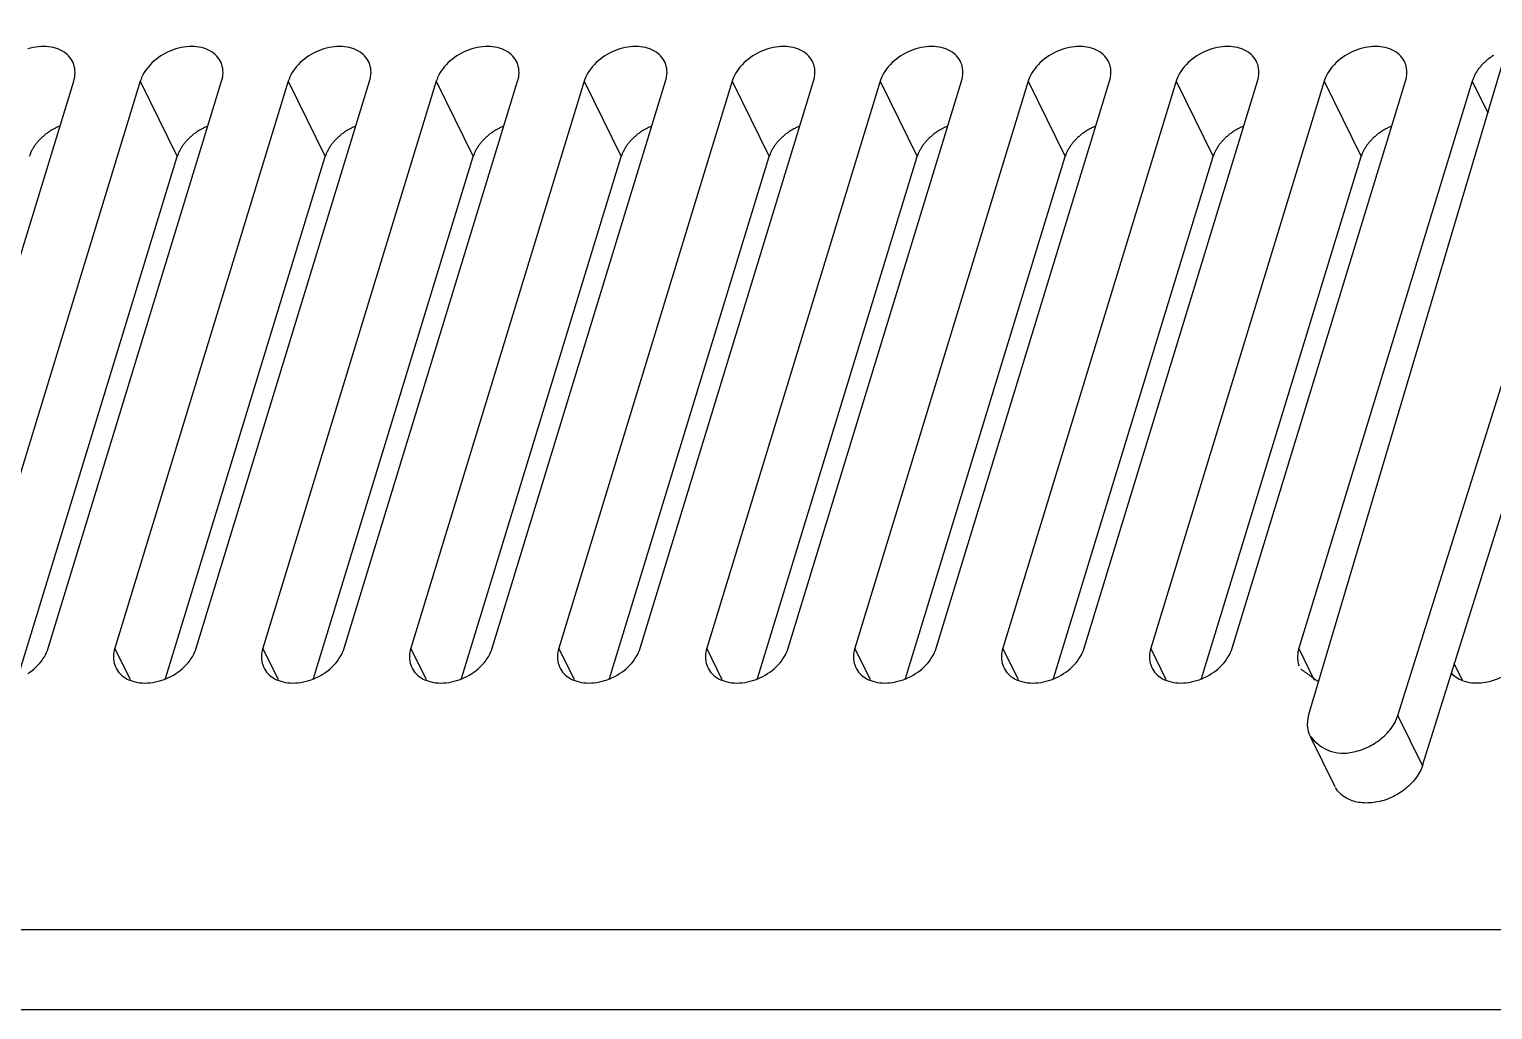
# Model space of a CAD drawing. Header units: millimetres. Extents: x 5016 to 6204, y 3065 to 3485.
# Drawn here: x 6054.44 to 6090.87, y 3147.3 to 3171.71 of the extents above; entities that cross this region are included whole.
import ezdxf

# ---------------------------------------------------------------- set-up
doc = ezdxf.new("R2010")
doc.units = ezdxf.units.MM

msp = doc.modelspace()

# ---------------------------------------------------------------- linework, layer by layer
at = {"color": 7}
for p, q in [((6086.281, 3154.624), (6098.769, 3196.594)), ((6088.507, 3154.624), (6097.055, 3181.857)), ((6089.117, 3153.381), (6097.955, 3181.537)), ((6051.224, 3156.298), (6055.541, 3170.417)), ((6057.199, 3170.417), (6052.882, 3156.298)), ((6054.909, 3156.298), (6059.225, 3170.417)), ((6060.883, 3170.417), (6056.566, 3156.298)), ((6057.199, 3170.417), (6058.12, 3168.54)), ((6058.593, 3156.298), (6062.909, 3170.417)), ((6064.567, 3170.417), (6060.251, 3156.298)), ((6060.883, 3170.417), (6061.804, 3168.54)), ((6062.277, 3156.298), (6066.593, 3170.417)), ((6068.251, 3170.417), (6063.935, 3156.298)), ((6064.567, 3170.417), (6065.488, 3168.54)), ((6065.961, 3156.298), (6070.278, 3170.417)), ((6071.936, 3170.417), (6067.619, 3156.298)), ((6068.251, 3170.417), (6069.172, 3168.54)), ((6069.646, 3156.298), (6073.962, 3170.417)), ((6075.62, 3170.417), (6071.303, 3156.298)), ((6071.936, 3170.417), (6072.857, 3168.54)), ((6073.33, 3156.298), (6077.646, 3170.417)), ((6079.304, 3170.417), (6074.988, 3156.298)), ((6075.62, 3170.417), (6076.541, 3168.54)), ((6077.014, 3156.298), (6081.33, 3170.417)), ((6082.988, 3170.417), (6078.672, 3156.298)), ((6079.304, 3170.417), (6080.225, 3168.54)), ((6080.698, 3156.298), (6085.015, 3170.417)), ((6086.673, 3170.417), (6082.356, 3156.298)), ((6082.988, 3170.417), (6083.909, 3168.54)), ((6084.383, 3156.298), (6088.699, 3170.417)), ((6090.357, 3170.417), (6086.04, 3156.298)), ((6086.673, 3170.417), (6087.594, 3168.54)), ((6090.357, 3170.417), (6090.745, 3169.626)), ((6054.145, 3155.54), (6058.12, 3168.54)), ((6057.83, 3155.54), (6061.804, 3168.54)), ((6061.514, 3155.54), (6065.488, 3168.54)), ((6065.198, 3155.54), (6069.172, 3168.54)), ((6068.882, 3155.54), (6072.857, 3168.54)), ((6072.567, 3155.54), (6076.541, 3168.54)), ((6076.251, 3155.54), (6080.225, 3168.54)), ((6079.935, 3155.54), (6083.909, 3168.54)), ((6083.619, 3155.54), (6087.594, 3168.54)), ((6056.952, 3155.511), (6056.566, 3156.298)), ((6060.637, 3155.511), (6060.251, 3156.298)), ((6064.321, 3155.511), (6063.935, 3156.298)), ((6068.005, 3155.511), (6067.619, 3156.298)), ((6071.689, 3155.511), (6071.303, 3156.298)), ((6075.374, 3155.511), (6074.988, 3156.298)), ((6079.058, 3155.511), (6078.672, 3156.298)), ((6082.742, 3155.511), (6082.356, 3156.298)), ((6086.433, 3155.497), (6086.04, 3156.298)), ((6090.119, 3155.495), (6089.912, 3155.915)), ((6089.117, 3153.381), (6088.507, 3154.624)), ((6086.327, 3154.1), (6086.937, 3152.857)), ((5997.007, 3149.297), (6117.556, 3149.297)), ((6120.067, 3147.296), (5996.46, 3147.296))]:
    msp.add_line(p, q, dxfattribs=at)
for points in [[(6055.541, 3170.417, 0), (6055.555, 3170.471, 0), (6055.566, 3170.525, 0), (6055.572, 3170.579, 0), (6055.575, 3170.632, 0), (6055.573, 3170.684, 0), (6055.567, 3170.735, 0), (6055.557, 3170.785, 0), (6055.543, 3170.834, 0), (6055.525, 3170.88, 0), (6055.503, 3170.925, 0), (6055.477, 3170.968, 0), (6055.447, 3171.009, 0), (6055.414, 3171.047, 0), (6055.377, 3171.083, 0), (6055.337, 3171.117, 0), (6055.294, 3171.147, 0), (6055.247, 3171.175, 0), (6055.198, 3171.2, 0), (6055.146, 3171.221, 0), (6055.092, 3171.24, 0), (6055.036, 3171.255, 0), (6054.977, 3171.267, 0), (6054.917, 3171.275, 0), (6054.855, 3171.28, 0), (6054.792, 3171.282, 0), (6054.728, 3171.28, 0), (6054.663, 3171.275, 0), (6054.598, 3171.267, 0), (6054.532, 3171.255, 0), (6054.466, 3171.24, 0), (6054.401, 3171.221, 0)], [(6059.225, 3170.417, 0), (6059.24, 3170.471, 0), (6059.25, 3170.525, 0), (6059.257, 3170.579, 0), (6059.259, 3170.632, 0), (6059.257, 3170.684, 0), (6059.251, 3170.735, 0), (6059.241, 3170.785, 0), (6059.227, 3170.834, 0), (6059.209, 3170.88, 0), (6059.187, 3170.925, 0), (6059.161, 3170.968, 0), (6059.131, 3171.009, 0), (6059.098, 3171.047, 0), (6059.061, 3171.083, 0), (6059.021, 3171.117, 0), (6058.978, 3171.147, 0), (6058.932, 3171.175, 0), (6058.883, 3171.2, 0), (6058.831, 3171.221, 0), (6058.777, 3171.24, 0), (6058.72, 3171.255, 0), (6058.662, 3171.267, 0), (6058.601, 3171.275, 0), (6058.539, 3171.28, 0), (6058.476, 3171.282, 0), (6058.412, 3171.28, 0), (6058.347, 3171.275, 0), (6058.282, 3171.267, 0), (6058.216, 3171.255, 0), (6058.15, 3171.24, 0), (6058.085, 3171.221, 0), (6058.02, 3171.2, 0), (6057.956, 3171.175, 0), (6057.892, 3171.147, 0), (6057.83, 3171.117, 0), (6057.77, 3171.083, 0), (6057.711, 3171.047, 0), (6057.654, 3171.009, 0), (6057.6, 3170.968, 0), (6057.548, 3170.925, 0), (6057.498, 3170.88, 0), (6057.451, 3170.834, 0), (6057.408, 3170.785, 0), (6057.367, 3170.735, 0), (6057.33, 3170.684, 0), (6057.296, 3170.632, 0), (6057.266, 3170.579, 0), (6057.24, 3170.525, 0), (6057.217, 3170.471, 0), (6057.199, 3170.417, 0)], [(6062.909, 3170.417, 0), (6062.924, 3170.471, 0), (6062.934, 3170.525, 0), (6062.941, 3170.579, 0), (6062.943, 3170.632, 0), (6062.941, 3170.684, 0), (6062.936, 3170.735, 0), (6062.925, 3170.785, 0), (6062.911, 3170.834, 0), (6062.893, 3170.88, 0), (6062.871, 3170.925, 0), (6062.845, 3170.968, 0), (6062.816, 3171.009, 0), (6062.783, 3171.047, 0), (6062.746, 3171.083, 0), (6062.706, 3171.117, 0), (6062.662, 3171.147, 0), (6062.616, 3171.175, 0), (6062.567, 3171.2, 0), (6062.515, 3171.221, 0), (6062.461, 3171.24, 0), (6062.404, 3171.255, 0), (6062.346, 3171.267, 0), (6062.286, 3171.275, 0), (6062.224, 3171.28, 0), (6062.161, 3171.282, 0), (6062.096, 3171.28, 0), (6062.032, 3171.275, 0), (6061.966, 3171.267, 0), (6061.9, 3171.255, 0), (6061.835, 3171.24, 0), (6061.769, 3171.221, 0), (6061.704, 3171.2, 0), (6061.64, 3171.175, 0), (6061.577, 3171.147, 0), (6061.515, 3171.117, 0), (6061.454, 3171.083, 0), (6061.395, 3171.047, 0), (6061.339, 3171.009, 0), (6061.284, 3170.968, 0), (6061.232, 3170.925, 0), (6061.182, 3170.88, 0), (6061.136, 3170.834, 0), (6061.092, 3170.785, 0), (6061.051, 3170.735, 0), (6061.014, 3170.684, 0), (6060.981, 3170.632, 0), (6060.95, 3170.579, 0), (6060.924, 3170.525, 0), (6060.902, 3170.471, 0), (6060.883, 3170.417, 0)], [(6066.594, 3170.417, 0), (6066.608, 3170.471, 0), (6066.619, 3170.525, 0), (6066.625, 3170.579, 0), (6066.628, 3170.632, 0), (6066.626, 3170.684, 0), (6066.62, 3170.735, 0), (6066.61, 3170.785, 0), (6066.596, 3170.834, 0), (6066.578, 3170.88, 0), (6066.556, 3170.925, 0), (6066.53, 3170.968, 0), (6066.5, 3171.009, 0), (6066.467, 3171.047, 0), (6066.43, 3171.083, 0), (6066.39, 3171.117, 0), (6066.347, 3171.147, 0), (6066.3, 3171.175, 0), (6066.251, 3171.2, 0), (6066.199, 3171.221, 0), (6066.145, 3171.24, 0), (6066.089, 3171.255, 0), (6066.03, 3171.267, 0), (6065.97, 3171.275, 0), (6065.908, 3171.28, 0), (6065.845, 3171.282, 0), (6065.781, 3171.28, 0), (6065.716, 3171.275, 0), (6065.65, 3171.267, 0), (6065.585, 3171.255, 0), (6065.519, 3171.24, 0), (6065.453, 3171.221, 0), (6065.388, 3171.2, 0), (6065.324, 3171.175, 0), (6065.261, 3171.147, 0), (6065.199, 3171.117, 0), (6065.138, 3171.083, 0), (6065.08, 3171.047, 0), (6065.023, 3171.009, 0), (6064.968, 3170.968, 0), (6064.916, 3170.925, 0), (6064.867, 3170.88, 0), (6064.82, 3170.834, 0), (6064.776, 3170.785, 0), (6064.736, 3170.735, 0), (6064.699, 3170.684, 0), (6064.665, 3170.632, 0), (6064.635, 3170.579, 0), (6064.608, 3170.525, 0), (6064.586, 3170.471, 0), (6064.567, 3170.417, 0)], [(6070.278, 3170.417, 0), (6070.292, 3170.471, 0), (6070.303, 3170.525, 0), (6070.309, 3170.579, 0), (6070.312, 3170.632, 0), (6070.31, 3170.684, 0), (6070.304, 3170.735, 0), (6070.294, 3170.785, 0), (6070.28, 3170.834, 0), (6070.262, 3170.88, 0), (6070.24, 3170.925, 0), (6070.214, 3170.968, 0), (6070.184, 3171.009, 0), (6070.151, 3171.047, 0), (6070.114, 3171.083, 0), (6070.074, 3171.117, 0), (6070.031, 3171.147, 0), (6069.985, 3171.175, 0), (6069.935, 3171.2, 0), (6069.884, 3171.221, 0), (6069.829, 3171.24, 0), (6069.773, 3171.255, 0), (6069.714, 3171.267, 0), (6069.654, 3171.275, 0), (6069.592, 3171.28, 0), (6069.529, 3171.282, 0), (6069.465, 3171.28, 0), (6069.4, 3171.275, 0), (6069.335, 3171.267, 0), (6069.269, 3171.255, 0), (6069.203, 3171.24, 0), (6069.138, 3171.221, 0), (6069.073, 3171.2, 0), (6069.008, 3171.175, 0), (6068.945, 3171.147, 0), (6068.883, 3171.117, 0), (6068.823, 3171.083, 0), (6068.764, 3171.047, 0), (6068.707, 3171.009, 0), (6068.653, 3170.968, 0), (6068.6, 3170.925, 0), (6068.551, 3170.88, 0), (6068.504, 3170.834, 0), (6068.461, 3170.785, 0), (6068.42, 3170.735, 0), (6068.383, 3170.684, 0), (6068.349, 3170.632, 0), (6068.319, 3170.579, 0), (6068.293, 3170.525, 0), (6068.27, 3170.471, 0), (6068.251, 3170.417, 0)], [(6073.962, 3170.417, 0), (6073.976, 3170.471, 0), (6073.987, 3170.525, 0), (6073.993, 3170.579, 0), (6073.996, 3170.632, 0), (6073.994, 3170.684, 0), (6073.988, 3170.735, 0), (6073.978, 3170.785, 0), (6073.964, 3170.834, 0), (6073.946, 3170.88, 0), (6073.924, 3170.925, 0), (6073.898, 3170.968, 0), (6073.868, 3171.009, 0), (6073.835, 3171.047, 0), (6073.798, 3171.083, 0), (6073.758, 3171.117, 0), (6073.715, 3171.147, 0), (6073.669, 3171.175, 0), (6073.619, 3171.2, 0), (6073.568, 3171.221, 0), (6073.513, 3171.24, 0), (6073.457, 3171.255, 0), (6073.398, 3171.267, 0), (6073.338, 3171.275, 0), (6073.276, 3171.28, 0), (6073.213, 3171.282, 0), (6073.149, 3171.28, 0), (6073.084, 3171.275, 0), (6073.019, 3171.267, 0), (6072.953, 3171.255, 0), (6072.887, 3171.24, 0), (6072.822, 3171.221, 0), (6072.757, 3171.2, 0), (6072.692, 3171.175, 0), (6072.629, 3171.147, 0), (6072.567, 3171.117, 0), (6072.507, 3171.083, 0), (6072.448, 3171.047, 0), (6072.391, 3171.009, 0), (6072.337, 3170.968, 0), (6072.284, 3170.925, 0), (6072.235, 3170.88, 0), (6072.188, 3170.834, 0), (6072.145, 3170.785, 0), (6072.104, 3170.735, 0), (6072.067, 3170.684, 0), (6072.033, 3170.632, 0), (6072.003, 3170.579, 0), (6071.977, 3170.525, 0), (6071.954, 3170.471, 0), (6071.935, 3170.417, 0)], [(6077.646, 3170.417, 0), (6077.661, 3170.471, 0), (6077.671, 3170.525, 0), (6077.678, 3170.579, 0), (6077.68, 3170.632, 0), (6077.678, 3170.684, 0), (6077.672, 3170.735, 0), (6077.662, 3170.785, 0), (6077.648, 3170.834, 0), (6077.63, 3170.88, 0), (6077.608, 3170.925, 0), (6077.582, 3170.968, 0), (6077.553, 3171.009, 0), (6077.519, 3171.047, 0), (6077.483, 3171.083, 0), (6077.442, 3171.117, 0), (6077.399, 3171.147, 0), (6077.353, 3171.175, 0), (6077.304, 3171.2, 0), (6077.252, 3171.221, 0), (6077.198, 3171.24, 0), (6077.141, 3171.255, 0), (6077.083, 3171.267, 0), (6077.022, 3171.275, 0), (6076.961, 3171.28, 0), (6076.897, 3171.282, 0), (6076.833, 3171.28, 0), (6076.768, 3171.275, 0), (6076.703, 3171.267, 0), (6076.637, 3171.255, 0), (6076.571, 3171.24, 0), (6076.506, 3171.221, 0), (6076.441, 3171.2, 0), (6076.377, 3171.175, 0), (6076.313, 3171.147, 0), (6076.251, 3171.117, 0), (6076.191, 3171.083, 0), (6076.132, 3171.047, 0), (6076.075, 3171.009, 0), (6076.021, 3170.968, 0), (6075.969, 3170.925, 0), (6075.919, 3170.88, 0), (6075.873, 3170.834, 0), (6075.829, 3170.785, 0), (6075.788, 3170.735, 0), (6075.751, 3170.684, 0), (6075.717, 3170.632, 0), (6075.687, 3170.579, 0), (6075.661, 3170.525, 0), (6075.638, 3170.471, 0), (6075.62, 3170.417, 0)], [(6081.33, 3170.417, 0), (6081.345, 3170.471, 0), (6081.356, 3170.525, 0), (6081.362, 3170.579, 0), (6081.364, 3170.632, 0), (6081.363, 3170.684, 0), (6081.357, 3170.735, 0), (6081.347, 3170.785, 0), (6081.332, 3170.834, 0), (6081.314, 3170.88, 0), (6081.292, 3170.925, 0), (6081.266, 3170.968, 0), (6081.237, 3171.009, 0), (6081.204, 3171.047, 0), (6081.167, 3171.083, 0), (6081.127, 3171.117, 0), (6081.083, 3171.147, 0), (6081.037, 3171.175, 0), (6080.988, 3171.2, 0), (6080.936, 3171.221, 0), (6080.882, 3171.24, 0), (6080.825, 3171.255, 0), (6080.767, 3171.267, 0), (6080.707, 3171.275, 0), (6080.645, 3171.28, 0), (6080.582, 3171.282, 0), (6080.518, 3171.28, 0), (6080.453, 3171.275, 0), (6080.387, 3171.267, 0), (6080.321, 3171.255, 0), (6080.256, 3171.24, 0), (6080.19, 3171.221, 0), (6080.125, 3171.2, 0), (6080.061, 3171.175, 0), (6079.998, 3171.147, 0), (6079.936, 3171.117, 0), (6079.875, 3171.083, 0), (6079.816, 3171.047, 0), (6079.76, 3171.009, 0), (6079.705, 3170.968, 0), (6079.653, 3170.925, 0), (6079.603, 3170.88, 0), (6079.557, 3170.834, 0), (6079.513, 3170.785, 0), (6079.473, 3170.735, 0), (6079.435, 3170.684, 0), (6079.402, 3170.632, 0), (6079.372, 3170.579, 0), (6079.345, 3170.525, 0), (6079.323, 3170.471, 0), (6079.304, 3170.417, 0)], [(6085.015, 3170.417, 0), (6085.029, 3170.471, 0), (6085.04, 3170.525, 0), (6085.046, 3170.579, 0), (6085.049, 3170.632, 0), (6085.047, 3170.684, 0), (6085.041, 3170.735, 0), (6085.031, 3170.785, 0), (6085.017, 3170.834, 0), (6084.999, 3170.88, 0), (6084.977, 3170.925, 0), (6084.951, 3170.968, 0), (6084.921, 3171.009, 0), (6084.888, 3171.047, 0), (6084.851, 3171.083, 0), (6084.811, 3171.117, 0), (6084.768, 3171.147, 0), (6084.721, 3171.175, 0), (6084.672, 3171.2, 0), (6084.62, 3171.221, 0), (6084.566, 3171.24, 0), (6084.51, 3171.255, 0), (6084.451, 3171.267, 0), (6084.391, 3171.275, 0), (6084.329, 3171.28, 0), (6084.266, 3171.282, 0), (6084.202, 3171.28, 0), (6084.137, 3171.275, 0), (6084.071, 3171.267, 0), (6084.006, 3171.255, 0), (6083.94, 3171.24, 0), (6083.874, 3171.221, 0), (6083.809, 3171.2, 0), (6083.745, 3171.175, 0), (6083.682, 3171.147, 0), (6083.62, 3171.117, 0), (6083.559, 3171.083, 0), (6083.501, 3171.047, 0), (6083.444, 3171.009, 0), (6083.389, 3170.968, 0), (6083.337, 3170.925, 0), (6083.288, 3170.88, 0), (6083.241, 3170.834, 0), (6083.197, 3170.785, 0), (6083.157, 3170.735, 0), (6083.12, 3170.684, 0), (6083.086, 3170.632, 0), (6083.056, 3170.579, 0), (6083.029, 3170.525, 0), (6083.007, 3170.471, 0), (6082.988, 3170.417, 0)], [(6088.699, 3170.417, 0), (6088.714, 3170.471, 0), (6088.724, 3170.525, 0), (6088.731, 3170.579, 0), (6088.733, 3170.632, 0), (6088.731, 3170.684, 0), (6088.725, 3170.735, 0), (6088.715, 3170.785, 0), (6088.701, 3170.834, 0), (6088.683, 3170.88, 0), (6088.661, 3170.925, 0), (6088.635, 3170.968, 0), (6088.605, 3171.009, 0), (6088.572, 3171.047, 0), (6088.535, 3171.083, 0), (6088.495, 3171.117, 0), (6088.452, 3171.147, 0), (6088.406, 3171.175, 0), (6088.356, 3171.2, 0), (6088.305, 3171.221, 0), (6088.25, 3171.24, 0), (6088.194, 3171.255, 0), (6088.135, 3171.267, 0), (6088.075, 3171.275, 0), (6088.013, 3171.28, 0), (6087.95, 3171.282, 0), (6087.886, 3171.28, 0), (6087.821, 3171.275, 0), (6087.756, 3171.267, 0), (6087.69, 3171.255, 0), (6087.624, 3171.24, 0), (6087.559, 3171.221, 0), (6087.494, 3171.2, 0), (6087.429, 3171.175, 0), (6087.366, 3171.147, 0), (6087.304, 3171.117, 0), (6087.244, 3171.083, 0), (6087.185, 3171.047, 0), (6087.128, 3171.009, 0), (6087.074, 3170.968, 0), (6087.022, 3170.925, 0), (6086.972, 3170.88, 0), (6086.925, 3170.834, 0), (6086.882, 3170.785, 0), (6086.841, 3170.735, 0), (6086.804, 3170.684, 0), (6086.77, 3170.632, 0), (6086.74, 3170.579, 0), (6086.714, 3170.525, 0), (6086.691, 3170.471, 0), (6086.673, 3170.417, 0)], [(6090.889, 3171.06, 0), (6090.868, 3171.046, 0), (6090.846, 3171.032, 0), (6090.825, 3171.018, 0), (6090.805, 3171.003, 0), (6090.784, 3170.988, 0), (6090.764, 3170.973, 0), (6090.745, 3170.958, 0), (6090.725, 3170.942, 0), (6090.706, 3170.926, 0), (6090.687, 3170.909, 0), (6090.669, 3170.892, 0), (6090.651, 3170.875, 0), (6090.634, 3170.858, 0), (6090.617, 3170.841, 0), (6090.6, 3170.823, 0), (6090.584, 3170.805, 0), (6090.568, 3170.787, 0), (6090.552, 3170.769, 0), (6090.537, 3170.75, 0), (6090.523, 3170.732, 0), (6090.509, 3170.713, 0), (6090.495, 3170.694, 0), (6090.482, 3170.675, 0), (6090.469, 3170.655, 0), (6090.457, 3170.636, 0), (6090.445, 3170.616, 0), (6090.434, 3170.597, 0), (6090.423, 3170.577, 0), (6090.413, 3170.557, 0), (6090.404, 3170.537, 0), (6090.394, 3170.517, 0), (6090.386, 3170.497, 0), (6090.378, 3170.477, 0), (6090.37, 3170.457, 0), (6090.363, 3170.437, 0), (6090.357, 3170.417, 0)], [(6055.197, 3169.3, 0), (6055.175, 3169.291, 0), (6055.154, 3169.282, 0), (6055.132, 3169.272, 0), (6055.111, 3169.262, 0), (6055.09, 3169.252, 0), (6055.069, 3169.241, 0), (6055.048, 3169.23, 0), (6055.027, 3169.218, 0), (6055.007, 3169.207, 0), (6054.986, 3169.195, 0), (6054.966, 3169.182, 0), (6054.947, 3169.17, 0), (6054.927, 3169.157, 0), (6054.908, 3169.144, 0), (6054.888, 3169.13, 0), (6054.87, 3169.117, 0), (6054.851, 3169.103, 0), (6054.833, 3169.088, 0), (6054.815, 3169.074, 0), (6054.797, 3169.059, 0), (6054.78, 3169.044, 0), (6054.762, 3169.029, 0), (6054.746, 3169.014, 0), (6054.729, 3168.998, 0), (6054.713, 3168.982, 0), (6054.697, 3168.966, 0), (6054.682, 3168.95, 0), (6054.667, 3168.933, 0), (6054.652, 3168.917, 0), (6054.637, 3168.9, 0), (6054.623, 3168.883, 0), (6054.61, 3168.866, 0), (6054.596, 3168.849, 0), (6054.584, 3168.831, 0), (6054.571, 3168.814, 0), (6054.559, 3168.796, 0), (6054.547, 3168.778, 0), (6054.536, 3168.76, 0), (6054.525, 3168.742, 0), (6054.515, 3168.724, 0), (6054.505, 3168.706, 0), (6054.495, 3168.688, 0), (6054.486, 3168.669, 0), (6054.478, 3168.651, 0), (6054.47, 3168.633, 0), (6054.462, 3168.614, 0), (6054.455, 3168.596, 0), (6054.448, 3168.577, 0), (6054.441, 3168.558, 0), (6054.435, 3168.54, 0)], [(6058.881, 3169.3, 0), (6058.86, 3169.291, 0), (6058.838, 3169.282, 0), (6058.817, 3169.272, 0), (6058.795, 3169.262, 0), (6058.774, 3169.252, 0), (6058.753, 3169.241, 0), (6058.732, 3169.23, 0), (6058.711, 3169.218, 0), (6058.691, 3169.207, 0), (6058.671, 3169.195, 0), (6058.651, 3169.182, 0), (6058.631, 3169.17, 0), (6058.611, 3169.157, 0), (6058.592, 3169.144, 0), (6058.573, 3169.13, 0), (6058.554, 3169.117, 0), (6058.535, 3169.103, 0), (6058.517, 3169.088, 0), (6058.499, 3169.074, 0), (6058.481, 3169.059, 0), (6058.464, 3169.044, 0), (6058.447, 3169.029, 0), (6058.43, 3169.014, 0), (6058.413, 3168.998, 0), (6058.397, 3168.982, 0), (6058.381, 3168.966, 0), (6058.366, 3168.95, 0), (6058.351, 3168.933, 0), (6058.336, 3168.917, 0), (6058.322, 3168.9, 0), (6058.308, 3168.883, 0), (6058.294, 3168.866, 0), (6058.281, 3168.849, 0), (6058.268, 3168.831, 0), (6058.255, 3168.814, 0), (6058.243, 3168.796, 0), (6058.232, 3168.778, 0), (6058.22, 3168.76, 0), (6058.21, 3168.742, 0), (6058.199, 3168.724, 0), (6058.189, 3168.706, 0), (6058.18, 3168.688, 0), (6058.171, 3168.669, 0), (6058.162, 3168.651, 0), (6058.154, 3168.633, 0), (6058.146, 3168.614, 0), (6058.139, 3168.596, 0), (6058.132, 3168.577, 0), (6058.126, 3168.558, 0), (6058.12, 3168.54, 0)], [(6062.566, 3169.3, 0), (6062.544, 3169.291, 0), (6062.522, 3169.282, 0), (6062.501, 3169.272, 0), (6062.479, 3169.262, 0), (6062.458, 3169.252, 0), (6062.437, 3169.241, 0), (6062.416, 3169.23, 0), (6062.396, 3169.218, 0), (6062.375, 3169.207, 0), (6062.355, 3169.195, 0), (6062.335, 3169.182, 0), (6062.315, 3169.17, 0), (6062.295, 3169.157, 0), (6062.276, 3169.144, 0), (6062.257, 3169.13, 0), (6062.238, 3169.117, 0), (6062.22, 3169.103, 0), (6062.201, 3169.088, 0), (6062.183, 3169.074, 0), (6062.165, 3169.059, 0), (6062.148, 3169.044, 0), (6062.131, 3169.029, 0), (6062.114, 3169.014, 0), (6062.098, 3168.998, 0), (6062.081, 3168.982, 0), (6062.066, 3168.966, 0), (6062.05, 3168.95, 0), (6062.035, 3168.933, 0), (6062.02, 3168.917, 0), (6062.006, 3168.9, 0), (6061.992, 3168.883, 0), (6061.978, 3168.866, 0), (6061.965, 3168.849, 0), (6061.952, 3168.831, 0), (6061.94, 3168.814, 0), (6061.928, 3168.796, 0), (6061.916, 3168.778, 0), (6061.905, 3168.76, 0), (6061.894, 3168.742, 0), (6061.884, 3168.724, 0), (6061.874, 3168.706, 0), (6061.864, 3168.688, 0), (6061.855, 3168.669, 0), (6061.846, 3168.651, 0), (6061.838, 3168.633, 0), (6061.83, 3168.614, 0), (6061.823, 3168.596, 0), (6061.816, 3168.577, 0), (6061.81, 3168.558, 0), (6061.804, 3168.54, 0)], [(6066.25, 3169.3, 0), (6066.228, 3169.291, 0), (6066.207, 3169.282, 0), (6066.185, 3169.272, 0), (6066.164, 3169.262, 0), (6066.143, 3169.252, 0), (6066.121, 3169.241, 0), (6066.101, 3169.23, 0), (6066.08, 3169.218, 0), (6066.06, 3169.207, 0), (6066.039, 3169.195, 0), (6066.019, 3169.182, 0), (6065.999, 3169.17, 0), (6065.98, 3169.157, 0), (6065.96, 3169.144, 0), (6065.941, 3169.13, 0), (6065.922, 3169.117, 0), (6065.904, 3169.103, 0), (6065.886, 3169.088, 0), (6065.868, 3169.074, 0), (6065.85, 3169.059, 0), (6065.832, 3169.044, 0), (6065.815, 3169.029, 0), (6065.798, 3169.014, 0), (6065.782, 3168.998, 0), (6065.766, 3168.982, 0), (6065.75, 3168.966, 0), (6065.734, 3168.95, 0), (6065.719, 3168.933, 0), (6065.705, 3168.917, 0), (6065.69, 3168.9, 0), (6065.676, 3168.883, 0), (6065.663, 3168.866, 0), (6065.649, 3168.849, 0), (6065.636, 3168.831, 0), (6065.624, 3168.814, 0), (6065.612, 3168.796, 0), (6065.6, 3168.778, 0), (6065.589, 3168.76, 0), (6065.578, 3168.742, 0), (6065.568, 3168.724, 0), (6065.558, 3168.706, 0), (6065.548, 3168.688, 0), (6065.539, 3168.669, 0), (6065.531, 3168.651, 0), (6065.522, 3168.633, 0), (6065.515, 3168.614, 0), (6065.507, 3168.596, 0), (6065.501, 3168.577, 0), (6065.494, 3168.558, 0), (6065.488, 3168.54, 0)], [(6069.934, 3169.3, 0), (6069.912, 3169.291, 0), (6069.891, 3169.282, 0), (6069.869, 3169.272, 0), (6069.848, 3169.262, 0), (6069.827, 3169.252, 0), (6069.806, 3169.241, 0), (6069.785, 3169.23, 0), (6069.764, 3169.218, 0), (6069.744, 3169.207, 0), (6069.724, 3169.195, 0), (6069.703, 3169.182, 0), (6069.684, 3169.17, 0), (6069.664, 3169.157, 0), (6069.645, 3169.144, 0), (6069.626, 3169.13, 0), (6069.607, 3169.117, 0), (6069.588, 3169.103, 0), (6069.57, 3169.088, 0), (6069.552, 3169.074, 0), (6069.534, 3169.059, 0), (6069.517, 3169.044, 0), (6069.499, 3169.029, 0), (6069.483, 3169.014, 0), (6069.466, 3168.998, 0), (6069.45, 3168.982, 0), (6069.434, 3168.966, 0), (6069.419, 3168.95, 0), (6069.404, 3168.933, 0), (6069.389, 3168.917, 0), (6069.374, 3168.9, 0), (6069.36, 3168.883, 0), (6069.347, 3168.866, 0), (6069.334, 3168.849, 0), (6069.321, 3168.831, 0), (6069.308, 3168.814, 0), (6069.296, 3168.796, 0), (6069.284, 3168.778, 0), (6069.273, 3168.76, 0), (6069.262, 3168.742, 0), (6069.252, 3168.724, 0), (6069.242, 3168.706, 0), (6069.233, 3168.688, 0), (6069.223, 3168.669, 0), (6069.215, 3168.651, 0), (6069.207, 3168.633, 0), (6069.199, 3168.614, 0), (6069.192, 3168.596, 0), (6069.185, 3168.577, 0), (6069.178, 3168.558, 0), (6069.172, 3168.54, 0)], [(6073.618, 3169.3, 0), (6073.596, 3169.291, 0), (6073.575, 3169.282, 0), (6073.553, 3169.272, 0), (6073.532, 3169.262, 0), (6073.511, 3169.252, 0), (6073.49, 3169.241, 0), (6073.469, 3169.23, 0), (6073.448, 3169.218, 0), (6073.428, 3169.207, 0), (6073.408, 3169.195, 0), (6073.387, 3169.182, 0), (6073.368, 3169.17, 0), (6073.348, 3169.157, 0), (6073.329, 3169.144, 0), (6073.31, 3169.13, 0), (6073.291, 3169.117, 0), (6073.272, 3169.103, 0), (6073.254, 3169.088, 0), (6073.236, 3169.074, 0), (6073.218, 3169.059, 0), (6073.201, 3169.044, 0), (6073.183, 3169.029, 0), (6073.167, 3169.014, 0), (6073.15, 3168.998, 0), (6073.134, 3168.982, 0), (6073.118, 3168.966, 0), (6073.103, 3168.95, 0), (6073.088, 3168.933, 0), (6073.073, 3168.917, 0), (6073.058, 3168.9, 0), (6073.044, 3168.883, 0), (6073.031, 3168.866, 0), (6073.018, 3168.849, 0), (6073.005, 3168.831, 0), (6072.992, 3168.814, 0), (6072.98, 3168.796, 0), (6072.969, 3168.778, 0), (6072.957, 3168.76, 0), (6072.946, 3168.742, 0), (6072.936, 3168.724, 0), (6072.926, 3168.706, 0), (6072.917, 3168.688, 0), (6072.908, 3168.669, 0), (6072.899, 3168.651, 0), (6072.891, 3168.633, 0), (6072.883, 3168.614, 0), (6072.876, 3168.596, 0), (6072.869, 3168.577, 0), (6072.862, 3168.558, 0), (6072.857, 3168.54, 0)], [(6077.302, 3169.3, 0), (6077.281, 3169.291, 0), (6077.259, 3169.282, 0), (6077.238, 3169.272, 0), (6077.216, 3169.262, 0), (6077.195, 3169.252, 0), (6077.174, 3169.241, 0), (6077.153, 3169.23, 0), (6077.133, 3169.218, 0), (6077.112, 3169.207, 0), (6077.092, 3169.195, 0), (6077.072, 3169.182, 0), (6077.052, 3169.17, 0), (6077.032, 3169.157, 0), (6077.013, 3169.144, 0), (6076.994, 3169.13, 0), (6076.975, 3169.117, 0), (6076.956, 3169.103, 0), (6076.938, 3169.088, 0), (6076.92, 3169.074, 0), (6076.902, 3169.059, 0), (6076.885, 3169.044, 0), (6076.868, 3169.029, 0), (6076.851, 3169.014, 0), (6076.834, 3168.998, 0), (6076.818, 3168.982, 0), (6076.802, 3168.966, 0), (6076.787, 3168.95, 0), (6076.772, 3168.933, 0), (6076.757, 3168.917, 0), (6076.743, 3168.9, 0), (6076.729, 3168.883, 0), (6076.715, 3168.866, 0), (6076.702, 3168.849, 0), (6076.689, 3168.831, 0), (6076.676, 3168.814, 0), (6076.664, 3168.796, 0), (6076.653, 3168.778, 0), (6076.642, 3168.76, 0), (6076.631, 3168.742, 0), (6076.62, 3168.724, 0), (6076.61, 3168.706, 0), (6076.601, 3168.688, 0), (6076.592, 3168.669, 0), (6076.583, 3168.651, 0), (6076.575, 3168.633, 0), (6076.567, 3168.614, 0), (6076.56, 3168.596, 0), (6076.553, 3168.577, 0), (6076.547, 3168.558, 0), (6076.541, 3168.54, 0)], [(6080.987, 3169.3, 0), (6080.965, 3169.291, 0), (6080.943, 3169.282, 0), (6080.922, 3169.272, 0), (6080.901, 3169.262, 0), (6080.879, 3169.252, 0), (6080.858, 3169.241, 0), (6080.837, 3169.23, 0), (6080.817, 3169.218, 0), (6080.796, 3169.207, 0), (6080.776, 3169.195, 0), (6080.756, 3169.182, 0), (6080.736, 3169.17, 0), (6080.717, 3169.157, 0), (6080.697, 3169.144, 0), (6080.678, 3169.13, 0), (6080.659, 3169.117, 0), (6080.641, 3169.103, 0), (6080.622, 3169.088, 0), (6080.604, 3169.074, 0), (6080.587, 3169.059, 0), (6080.569, 3169.044, 0), (6080.552, 3169.029, 0), (6080.535, 3169.014, 0), (6080.519, 3168.998, 0), (6080.503, 3168.982, 0), (6080.487, 3168.966, 0), (6080.471, 3168.95, 0), (6080.456, 3168.933, 0), (6080.441, 3168.917, 0), (6080.427, 3168.9, 0), (6080.413, 3168.883, 0), (6080.399, 3168.866, 0), (6080.386, 3168.849, 0), (6080.373, 3168.831, 0), (6080.361, 3168.814, 0), (6080.349, 3168.796, 0), (6080.337, 3168.778, 0), (6080.326, 3168.76, 0), (6080.315, 3168.742, 0), (6080.305, 3168.724, 0), (6080.295, 3168.706, 0), (6080.285, 3168.688, 0), (6080.276, 3168.669, 0), (6080.267, 3168.651, 0), (6080.259, 3168.633, 0), (6080.251, 3168.614, 0), (6080.244, 3168.596, 0), (6080.237, 3168.577, 0), (6080.231, 3168.558, 0), (6080.225, 3168.54, 0)], [(6084.671, 3169.3, 0), (6084.649, 3169.291, 0), (6084.628, 3169.282, 0), (6084.606, 3169.272, 0), (6084.585, 3169.262, 0), (6084.564, 3169.252, 0), (6084.543, 3169.241, 0), (6084.522, 3169.23, 0), (6084.501, 3169.218, 0), (6084.481, 3169.207, 0), (6084.46, 3169.195, 0), (6084.44, 3169.182, 0), (6084.42, 3169.17, 0), (6084.401, 3169.157, 0), (6084.381, 3169.144, 0), (6084.362, 3169.13, 0), (6084.344, 3169.117, 0), (6084.325, 3169.103, 0), (6084.307, 3169.088, 0), (6084.289, 3169.074, 0), (6084.271, 3169.059, 0), (6084.253, 3169.044, 0), (6084.236, 3169.029, 0), (6084.219, 3169.014, 0), (6084.203, 3168.998, 0), (6084.187, 3168.982, 0), (6084.171, 3168.966, 0), (6084.156, 3168.95, 0), (6084.14, 3168.933, 0), (6084.126, 3168.917, 0), (6084.111, 3168.9, 0), (6084.097, 3168.883, 0), (6084.084, 3168.866, 0), (6084.07, 3168.849, 0), (6084.057, 3168.831, 0), (6084.045, 3168.814, 0), (6084.033, 3168.796, 0), (6084.021, 3168.778, 0), (6084.01, 3168.76, 0), (6083.999, 3168.742, 0), (6083.989, 3168.724, 0), (6083.979, 3168.706, 0), (6083.969, 3168.688, 0), (6083.96, 3168.669, 0), (6083.952, 3168.651, 0), (6083.943, 3168.633, 0), (6083.936, 3168.614, 0), (6083.928, 3168.596, 0), (6083.922, 3168.577, 0), (6083.915, 3168.558, 0), (6083.909, 3168.54, 0)], [(6088.355, 3169.3, 0), (6088.334, 3169.291, 0), (6088.312, 3169.282, 0), (6088.29, 3169.272, 0), (6088.269, 3169.262, 0), (6088.248, 3169.252, 0), (6088.227, 3169.241, 0), (6088.206, 3169.23, 0), (6088.185, 3169.218, 0), (6088.165, 3169.207, 0), (6088.145, 3169.195, 0), (6088.125, 3169.182, 0), (6088.105, 3169.17, 0), (6088.085, 3169.157, 0), (6088.066, 3169.144, 0), (6088.047, 3169.13, 0), (6088.028, 3169.117, 0), (6088.009, 3169.103, 0), (6087.991, 3169.088, 0), (6087.973, 3169.074, 0), (6087.955, 3169.059, 0), (6087.938, 3169.044, 0), (6087.921, 3169.029, 0), (6087.904, 3169.014, 0), (6087.887, 3168.998, 0), (6087.871, 3168.982, 0), (6087.855, 3168.966, 0), (6087.84, 3168.95, 0), (6087.825, 3168.933, 0), (6087.81, 3168.917, 0), (6087.796, 3168.9, 0), (6087.782, 3168.883, 0), (6087.768, 3168.866, 0), (6087.755, 3168.849, 0), (6087.742, 3168.831, 0), (6087.729, 3168.814, 0), (6087.717, 3168.796, 0), (6087.706, 3168.778, 0), (6087.694, 3168.76, 0), (6087.684, 3168.742, 0), (6087.673, 3168.724, 0), (6087.663, 3168.706, 0), (6087.654, 3168.688, 0), (6087.645, 3168.669, 0), (6087.636, 3168.651, 0), (6087.628, 3168.633, 0), (6087.62, 3168.614, 0), (6087.613, 3168.596, 0), (6087.606, 3168.577, 0), (6087.599, 3168.558, 0), (6087.594, 3168.54, 0)], [(6054.396, 3155.667, 0), (6054.453, 3155.705, 0), (6054.507, 3155.746, 0), (6054.56, 3155.789, 0), (6054.609, 3155.834, 0), (6054.656, 3155.881, 0), (6054.699, 3155.929, 0), (6054.74, 3155.979, 0), (6054.777, 3156.03, 0), (6054.811, 3156.082, 0), (6054.841, 3156.136, 0), (6054.867, 3156.189, 0), (6054.89, 3156.243, 0), (6054.909, 3156.298, 0)], [(6056.566, 3156.298, 0), (6056.552, 3156.243, 0), (6056.541, 3156.189, 0), (6056.535, 3156.136, 0), (6056.533, 3156.082, 0), (6056.534, 3156.03, 0), (6056.54, 3155.979, 0), (6056.55, 3155.929, 0), (6056.564, 3155.881, 0), (6056.582, 3155.834, 0), (6056.604, 3155.789, 0), (6056.63, 3155.746, 0), (6056.66, 3155.705, 0), (6056.693, 3155.667, 0), (6056.73, 3155.631, 0), (6056.77, 3155.598, 0), (6056.813, 3155.567, 0), (6056.86, 3155.539, 0), (6056.909, 3155.515, 0), (6056.961, 3155.493, 0), (6057.015, 3155.475, 0), (6057.071, 3155.46, 0), (6057.13, 3155.448, 0), (6057.19, 3155.439, 0), (6057.252, 3155.434, 0), (6057.315, 3155.432, 0), (6057.379, 3155.434, 0), (6057.444, 3155.439, 0), (6057.51, 3155.448, 0), (6057.575, 3155.46, 0), (6057.641, 3155.475, 0), (6057.707, 3155.493, 0), (6057.772, 3155.515, 0), (6057.836, 3155.539, 0), (6057.899, 3155.567, 0), (6057.961, 3155.598, 0), (6058.022, 3155.631, 0), (6058.08, 3155.667, 0), (6058.137, 3155.705, 0), (6058.192, 3155.746, 0), (6058.244, 3155.789, 0), (6058.293, 3155.834, 0), (6058.34, 3155.881, 0), (6058.384, 3155.929, 0), (6058.424, 3155.979, 0), (6058.461, 3156.03, 0), (6058.495, 3156.082, 0), (6058.525, 3156.136, 0), (6058.552, 3156.189, 0), (6058.574, 3156.243, 0), (6058.593, 3156.298, 0)], [(6060.251, 3156.298, 0), (6060.236, 3156.243, 0), (6060.226, 3156.189, 0), (6060.219, 3156.136, 0), (6060.217, 3156.082, 0), (6060.219, 3156.03, 0), (6060.225, 3155.979, 0), (6060.235, 3155.929, 0), (6060.249, 3155.881, 0), (6060.267, 3155.834, 0), (6060.289, 3155.789, 0), (6060.315, 3155.746, 0), (6060.344, 3155.705, 0), (6060.378, 3155.667, 0), (6060.414, 3155.631, 0), (6060.454, 3155.598, 0), (6060.498, 3155.567, 0), (6060.544, 3155.539, 0), (6060.593, 3155.515, 0), (6060.645, 3155.493, 0), (6060.699, 3155.475, 0), (6060.756, 3155.46, 0), (6060.814, 3155.448, 0), (6060.874, 3155.439, 0), (6060.936, 3155.434, 0), (6060.999, 3155.432, 0), (6061.064, 3155.434, 0), (6061.128, 3155.439, 0), (6061.194, 3155.448, 0), (6061.26, 3155.46, 0), (6061.325, 3155.475, 0), (6061.391, 3155.493, 0), (6061.456, 3155.515, 0), (6061.52, 3155.539, 0), (6061.583, 3155.567, 0), (6061.645, 3155.598, 0), (6061.706, 3155.631, 0), (6061.765, 3155.667, 0), (6061.821, 3155.705, 0), (6061.876, 3155.746, 0), (6061.928, 3155.789, 0), (6061.978, 3155.834, 0), (6062.024, 3155.881, 0), (6062.068, 3155.929, 0), (6062.109, 3155.979, 0), (6062.146, 3156.03, 0), (6062.179, 3156.082, 0), (6062.21, 3156.136, 0), (6062.236, 3156.189, 0), (6062.258, 3156.243, 0), (6062.277, 3156.298, 0)], [(6063.935, 3156.298, 0), (6063.92, 3156.243, 0), (6063.91, 3156.189, 0), (6063.903, 3156.136, 0), (6063.901, 3156.082, 0), (6063.903, 3156.03, 0), (6063.909, 3155.979, 0), (6063.919, 3155.929, 0), (6063.933, 3155.881, 0), (6063.951, 3155.834, 0), (6063.973, 3155.789, 0), (6063.999, 3155.746, 0), (6064.029, 3155.705, 0), (6064.062, 3155.667, 0), (6064.099, 3155.631, 0), (6064.139, 3155.598, 0), (6064.182, 3155.567, 0), (6064.228, 3155.539, 0), (6064.277, 3155.515, 0), (6064.329, 3155.493, 0), (6064.384, 3155.475, 0), (6064.44, 3155.46, 0), (6064.498, 3155.448, 0), (6064.559, 3155.439, 0), (6064.621, 3155.434, 0), (6064.684, 3155.432, 0), (6064.748, 3155.434, 0), (6064.813, 3155.439, 0), (6064.878, 3155.448, 0), (6064.944, 3155.46, 0), (6065.01, 3155.475, 0), (6065.075, 3155.493, 0), (6065.14, 3155.515, 0), (6065.204, 3155.539, 0), (6065.268, 3155.567, 0), (6065.33, 3155.598, 0), (6065.39, 3155.631, 0), (6065.449, 3155.667, 0), (6065.506, 3155.705, 0), (6065.56, 3155.746, 0), (6065.612, 3155.789, 0), (6065.662, 3155.834, 0), (6065.709, 3155.881, 0), (6065.752, 3155.929, 0), (6065.793, 3155.979, 0), (6065.83, 3156.03, 0), (6065.864, 3156.082, 0), (6065.894, 3156.136, 0), (6065.92, 3156.189, 0), (6065.943, 3156.243, 0), (6065.961, 3156.298, 0)], [(6067.619, 3156.298, 0), (6067.605, 3156.243, 0), (6067.594, 3156.189, 0), (6067.588, 3156.136, 0), (6067.585, 3156.082, 0), (6067.587, 3156.03, 0), (6067.593, 3155.979, 0), (6067.603, 3155.929, 0), (6067.617, 3155.881, 0), (6067.635, 3155.834, 0), (6067.657, 3155.789, 0), (6067.683, 3155.746, 0), (6067.713, 3155.705, 0), (6067.746, 3155.667, 0), (6067.783, 3155.631, 0), (6067.823, 3155.598, 0), (6067.866, 3155.567, 0), (6067.913, 3155.539, 0), (6067.962, 3155.515, 0), (6068.014, 3155.493, 0), (6068.068, 3155.475, 0), (6068.124, 3155.46, 0), (6068.183, 3155.448, 0), (6068.243, 3155.439, 0), (6068.305, 3155.434, 0), (6068.368, 3155.432, 0), (6068.432, 3155.434, 0), (6068.497, 3155.439, 0), (6068.562, 3155.448, 0), (6068.628, 3155.46, 0), (6068.694, 3155.475, 0), (6068.759, 3155.493, 0), (6068.824, 3155.515, 0), (6068.889, 3155.539, 0), (6068.952, 3155.567, 0), (6069.014, 3155.598, 0), (6069.074, 3155.631, 0), (6069.133, 3155.667, 0), (6069.19, 3155.705, 0), (6069.244, 3155.746, 0), (6069.297, 3155.789, 0), (6069.346, 3155.834, 0), (6069.393, 3155.881, 0), (6069.437, 3155.929, 0), (6069.477, 3155.979, 0), (6069.514, 3156.03, 0), (6069.548, 3156.082, 0), (6069.578, 3156.136, 0), (6069.604, 3156.189, 0), (6069.627, 3156.243, 0), (6069.646, 3156.298, 0)], [(6071.304, 3156.298, 0), (6071.289, 3156.243, 0), (6071.278, 3156.189, 0), (6071.272, 3156.136, 0), (6071.27, 3156.082, 0), (6071.271, 3156.03, 0), (6071.277, 3155.979, 0), (6071.287, 3155.929, 0), (6071.301, 3155.881, 0), (6071.32, 3155.834, 0), (6071.342, 3155.789, 0), (6071.367, 3155.746, 0), (6071.397, 3155.705, 0), (6071.43, 3155.667, 0), (6071.467, 3155.631, 0), (6071.507, 3155.598, 0), (6071.55, 3155.567, 0), (6071.597, 3155.539, 0), (6071.646, 3155.515, 0), (6071.698, 3155.493, 0), (6071.752, 3155.475, 0), (6071.809, 3155.46, 0), (6071.867, 3155.448, 0), (6071.927, 3155.439, 0), (6071.989, 3155.434, 0), (6072.052, 3155.432, 0), (6072.116, 3155.434, 0), (6072.181, 3155.439, 0), (6072.247, 3155.448, 0), (6072.312, 3155.46, 0), (6072.378, 3155.475, 0), (6072.444, 3155.493, 0), (6072.509, 3155.515, 0), (6072.573, 3155.539, 0), (6072.636, 3155.567, 0), (6072.698, 3155.598, 0), (6072.759, 3155.631, 0), (6072.817, 3155.667, 0), (6072.874, 3155.705, 0), (6072.929, 3155.746, 0), (6072.981, 3155.789, 0), (6073.03, 3155.834, 0), (6073.077, 3155.881, 0), (6073.121, 3155.929, 0), (6073.161, 3155.979, 0), (6073.199, 3156.03, 0), (6073.232, 3156.082, 0), (6073.262, 3156.136, 0), (6073.289, 3156.189, 0), (6073.311, 3156.243, 0), (6073.33, 3156.298, 0)], [(6074.988, 3156.298, 0), (6074.973, 3156.243, 0), (6074.962, 3156.189, 0), (6074.956, 3156.136, 0), (6074.954, 3156.082, 0), (6074.955, 3156.03, 0), (6074.961, 3155.979, 0), (6074.971, 3155.929, 0), (6074.985, 3155.881, 0), (6075.004, 3155.834, 0), (6075.026, 3155.789, 0), (6075.051, 3155.746, 0), (6075.081, 3155.705, 0), (6075.114, 3155.667, 0), (6075.151, 3155.631, 0), (6075.191, 3155.598, 0), (6075.235, 3155.567, 0), (6075.281, 3155.539, 0), (6075.33, 3155.515, 0), (6075.382, 3155.493, 0), (6075.436, 3155.475, 0), (6075.493, 3155.46, 0), (6075.551, 3155.448, 0), (6075.611, 3155.439, 0), (6075.673, 3155.434, 0), (6075.736, 3155.432, 0), (6075.8, 3155.434, 0), (6075.865, 3155.439, 0), (6075.931, 3155.448, 0), (6075.996, 3155.46, 0), (6076.062, 3155.475, 0), (6076.128, 3155.493, 0), (6076.193, 3155.515, 0), (6076.257, 3155.539, 0), (6076.32, 3155.567, 0), (6076.382, 3155.598, 0), (6076.443, 3155.631, 0), (6076.501, 3155.667, 0), (6076.558, 3155.705, 0), (6076.613, 3155.746, 0), (6076.665, 3155.789, 0), (6076.714, 3155.834, 0), (6076.761, 3155.881, 0), (6076.805, 3155.929, 0), (6076.845, 3155.979, 0), (6076.883, 3156.03, 0), (6076.916, 3156.082, 0), (6076.946, 3156.136, 0), (6076.973, 3156.189, 0), (6076.995, 3156.243, 0), (6077.014, 3156.298, 0)], [(6078.672, 3156.298, 0), (6078.657, 3156.243, 0), (6078.647, 3156.189, 0), (6078.64, 3156.136, 0), (6078.638, 3156.082, 0), (6078.64, 3156.03, 0), (6078.646, 3155.979, 0), (6078.656, 3155.929, 0), (6078.67, 3155.881, 0), (6078.688, 3155.834, 0), (6078.71, 3155.789, 0), (6078.736, 3155.746, 0), (6078.765, 3155.705, 0), (6078.799, 3155.667, 0), (6078.835, 3155.631, 0), (6078.875, 3155.598, 0), (6078.919, 3155.567, 0), (6078.965, 3155.539, 0), (6079.014, 3155.515, 0), (6079.066, 3155.493, 0), (6079.12, 3155.475, 0), (6079.177, 3155.46, 0), (6079.235, 3155.448, 0), (6079.296, 3155.439, 0), (6079.357, 3155.434, 0), (6079.42, 3155.432, 0), (6079.485, 3155.434, 0), (6079.55, 3155.439, 0), (6079.615, 3155.448, 0), (6079.681, 3155.46, 0), (6079.747, 3155.475, 0), (6079.812, 3155.493, 0), (6079.877, 3155.515, 0), (6079.941, 3155.539, 0), (6080.005, 3155.567, 0), (6080.067, 3155.598, 0), (6080.127, 3155.631, 0), (6080.186, 3155.667, 0), (6080.242, 3155.705, 0), (6080.297, 3155.746, 0), (6080.349, 3155.789, 0), (6080.399, 3155.834, 0), (6080.445, 3155.881, 0), (6080.489, 3155.929, 0), (6080.53, 3155.979, 0), (6080.567, 3156.03, 0), (6080.601, 3156.082, 0), (6080.631, 3156.136, 0), (6080.657, 3156.189, 0), (6080.68, 3156.243, 0), (6080.698, 3156.298, 0)], [(6082.356, 3156.298, 0), (6082.341, 3156.243, 0), (6082.331, 3156.189, 0), (6082.324, 3156.136, 0), (6082.322, 3156.082, 0), (6082.324, 3156.03, 0), (6082.33, 3155.979, 0), (6082.34, 3155.929, 0), (6082.354, 3155.881, 0), (6082.372, 3155.834, 0), (6082.394, 3155.789, 0), (6082.42, 3155.746, 0), (6082.45, 3155.705, 0), (6082.483, 3155.667, 0), (6082.52, 3155.631, 0), (6082.56, 3155.598, 0), (6082.603, 3155.567, 0), (6082.649, 3155.539, 0), (6082.699, 3155.515, 0), (6082.75, 3155.493, 0), (6082.805, 3155.475, 0), (6082.861, 3155.46, 0), (6082.92, 3155.448, 0), (6082.98, 3155.439, 0), (6083.042, 3155.434, 0), (6083.105, 3155.432, 0), (6083.169, 3155.434, 0), (6083.234, 3155.439, 0), (6083.299, 3155.448, 0), (6083.365, 3155.46, 0), (6083.431, 3155.475, 0), (6083.496, 3155.493, 0), (6083.561, 3155.515, 0), (6083.626, 3155.539, 0), (6083.689, 3155.567, 0), (6083.751, 3155.598, 0), (6083.811, 3155.631, 0), (6083.87, 3155.667, 0), (6083.927, 3155.705, 0), (6083.981, 3155.746, 0), (6084.033, 3155.789, 0), (6084.083, 3155.834, 0), (6084.13, 3155.881, 0), (6084.173, 3155.929, 0), (6084.214, 3155.979, 0), (6084.251, 3156.03, 0), (6084.285, 3156.082, 0), (6084.315, 3156.136, 0), (6084.341, 3156.189, 0), (6084.364, 3156.243, 0), (6084.382, 3156.298, 0)]]:
    msp.add_polyline3d(points, dxfattribs=at)
for points, degree in [([(6086.041, 3156.301), (6086.007, 3156.189), (6085.991, 3156.019), (6086.043, 3155.861)], 3), ([(6086.086, 3155.783), (6086.531, 3155.463)], 1)]:
    msp.add_open_spline(points, degree=degree, dxfattribs=at)
for points, knots in [([(6089.83, 3155.688), (6089.906, 3155.599), (6090.115, 3155.467), (6090.493, 3155.411), (6090.897, 3155.482), (6091.277, 3155.669), (6091.582, 3155.943), (6091.714, 3156.178), (6091.751, 3156.298)], [0, 0, 0, 0, 0.144834, 0.304221, 0.480365, 0.663188, 0.83983, 1, 1, 1, 1]), ([(6086.283, 3154.63), (6086.246, 3154.518), (6086.249, 3154.329), (6086.272, 3154.213), (6086.325, 3154.108)], [0, 0, 0, 0, 0.588327, 1, 1, 1, 1]), ([(6086.329, 3154.1), (6086.592, 3153.792), (6086.925, 3153.681), (6087.309, 3153.682), (6087.702, 3153.792), (6088.061, 3153.999), (6088.346, 3154.279), (6088.47, 3154.508), (6088.507, 3154.624)], [0, 0, 0, 0, 0.269838, 0.411014, 0.562811, 0.717111, 0.865082, 1, 1, 1, 1]), ([(6089.128, 3153.396), (6089.09, 3153.274), (6088.958, 3153.04), (6088.67, 3152.754), (6088.308, 3152.547), (6087.915, 3152.439), (6087.533, 3152.439), (6087.203, 3152.549), (6087.014, 3152.717), (6086.951, 3152.831)], [0, 0, 0, 0, 0.141329, 0.28875, 0.442571, 0.594227, 0.733111, 0.856586, 1, 1, 1, 1])]:
    msp.add_open_spline(points, degree=3, knots=knots, dxfattribs=at)

doc.saveas('drawing.dxf')
